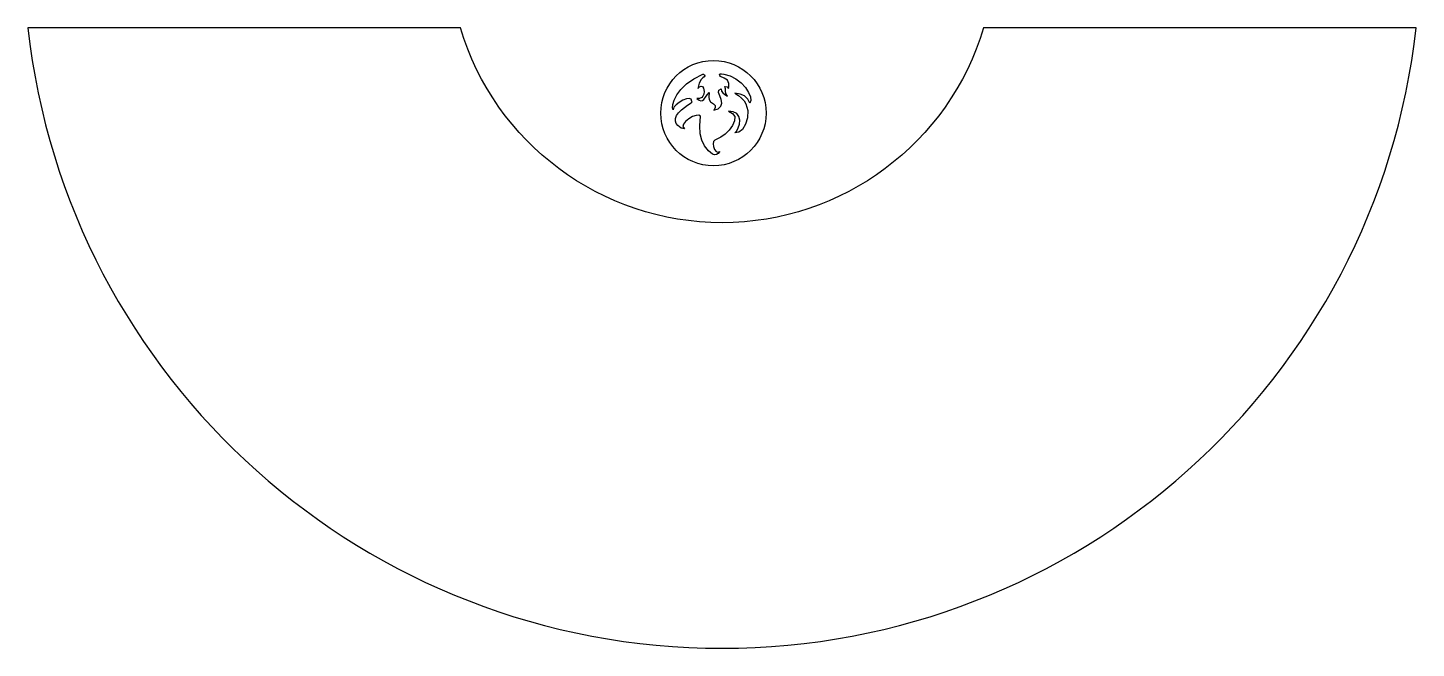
# Model space of a CAD drawing. Header units: millimetres. Extents: x -21.6 to 21.6, y -21.7 to -2.4.
import ezdxf

# ---------------------------------------------------------------- set-up
doc = ezdxf.new("R2010")
doc.units = ezdxf.units.MM
doc.layers.get('0').update_dxf_attribs({"linetype": 'CONTINUOUS'})

msp = doc.modelspace()

# ---------------------------------------------------------------- linework, layer by layer
msp.add_lwpolyline([(-21.609, -2.425, 0.894051), (21.609, -2.425), (8.141, -2.425, -0.745533), (-8.141, -2.425)], format="xyb", close=True)
for points in [[(-1.524, -4.977), (-1.544, -4.916), (-1.534, -4.816), (-1.49, -4.68), (-1.407, -4.517), (-1.278, -4.344), (-1.1, -4.174), (-0.874, -4.015), (-0.601, -3.87)], [(-0.601, -3.87), (-0.574, -3.869), (-0.549, -3.889), (-0.537, -3.921), (-0.551, -3.951), (-0.594, -3.982), (-0.652, -4.038), (-0.708, -4.146), (-0.755, -4.313)], [(0.203, -4.317), (0.216, -4.265), (0.213, -4.165), (0.168, -4.061), (0.063, -3.998), (-0.044, -3.945), (-0.071, -3.911), (-0.074, -3.881), (-0.054, -3.862), (-0.018, -3.86), (0.054, -3.875)], [(0.054, -3.875), (0.252, -3.926), (0.433, -4.014), (0.593, -4.136), (0.727, -4.283), (0.827, -4.437), (0.886, -4.577), (0.9, -4.692), (0.871, -4.777)], [(-0.573, -4.306), (-0.558, -4.409), (-0.568, -4.491), (-0.594, -4.552), (-0.628, -4.592), (-0.703, -4.627), (-0.784, -4.627)], [(-0.755, -4.313), (-0.699, -4.261), (-0.649, -4.242), (-0.607, -4.258), (-0.573, -4.306)], [(0.176, -4.553), (0.117, -4.472), (0.109, -4.396), (0.113, -4.324), (0.087, -4.251)], [(0.087, -4.251), (0.162, -4.265), (0.203, -4.317)], [(-0.943, -4.716), (-0.961, -4.65), (-1.017, -4.624), (-1.108, -4.637), (-1.222, -4.683), (-1.336, -4.75), (-1.431, -4.825), (-1.495, -4.902), (-1.524, -4.977)], [(-1.17, -5.574), (-1.272, -5.547), (-1.378, -5.465), (-1.423, -5.403), (-1.451, -5.331), (-1.452, -5.249), (-1.42, -5.162), (-1.355, -5.072), (-1.265, -4.985), (-1.069, -4.835), (-0.991, -4.78), (-0.942, -4.741), (-0.926, -4.72), (-0.943, -4.716)], [(-0.784, -4.627), (-0.714, -4.677), (-0.655, -4.699), (-0.607, -4.692), (-0.568, -4.661), (-0.492, -4.558), (-0.398, -4.444)], [(-0.398, -4.444), (-0.411, -4.589), (-0.396, -4.661), (-0.355, -4.734)], [(-0.355, -4.734), (-0.26, -4.789), (-0.21, -4.85), (-0.211, -4.918), (-0.257, -4.99)], [(-0.257, -4.99), (-0.119, -4.946), (-0.034, -4.871), (-0.004, -4.769), (-0.024, -4.654), (-0.072, -4.54), (-0.11, -4.443), (-0.101, -4.37), (-0.027, -4.326)], [(-0.027, -4.326), (-0.015, -4.395), (0.021, -4.456), (0.086, -4.508), (0.176, -4.553)], [(0.871, -4.777), (0.799, -4.646), (0.697, -4.549), (0.563, -4.49), (0.4, -4.465)], [(0.4, -4.465), (0.516, -4.535), (0.612, -4.613), (0.689, -4.699), (0.747, -4.794), (0.806, -5.004), (0.794, -5.226), (0.73, -5.431), (0.634, -5.588), (0.522, -5.678), (0.4, -5.696)], [(-0.67, -5.174), (-0.724, -5.147), (-0.808, -5.154), (-0.916, -5.193), (-1.035, -5.259), (-1.138, -5.34), (-1.202, -5.423), (-1.214, -5.502), (-1.17, -5.574)], [(-0.07, -6.274), (-0.118, -6.339), (-0.172, -6.376), (-0.23, -6.383), (-0.293, -6.363), (-0.423, -6.257), (-0.541, -6.103), (-0.628, -5.929), (-0.678, -5.726), (-0.691, -5.477), (-0.67, -5.174)], [(0.198, -5.017), (0.331, -5.09), (0.395, -5.192), (0.392, -5.32), (0.331, -5.465), (0.225, -5.61), (0.097, -5.736), (-0.032, -5.827), (-0.141, -5.882), (-0.221, -5.92), (-0.266, -5.965), (-0.279, -6.036), (-0.264, -6.126), (-0.231, -6.214), (-0.185, -6.276), (-0.13, -6.298), (-0.07, -6.274)], [(0.4, -5.696), (0.461, -5.63), (0.508, -5.539), (0.54, -5.428), (0.55, -5.305), (0.526, -5.19), (0.461, -5.099), (0.352, -5.041), (0.198, -5.017)]]:
    msp.add_lwpolyline(points)
msp.add_circle((-0.267, -5.083), 1.639)

doc.saveas('drawing.dxf')
